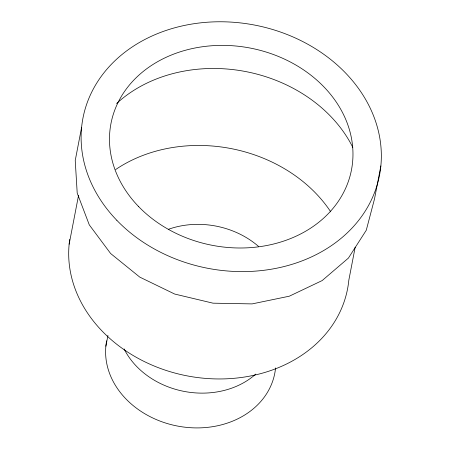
<?xml version="1.0" encoding="UTF-8"?>
<svg xmlns="http://www.w3.org/2000/svg" width="450" height="450" viewBox="0 0 450 450"><rect width="100%" height="100%" fill="white"/><g stroke="black" fill="none" stroke-linecap="round" stroke-linejoin="round"><path stroke-width="0.67" d="M81.591 127.446L75.234 160.476L77.209 193.118L89.286 224.865L110.633 253.519L139.776 277.116L174.701 294.053L213.013 303.176L252.101 303.902L289.316 296.196L322.161 280.575L348.407 258.092L366.266 230.259L374.501 198.956L380.863 165.932M69.137 244.226L78.536 195.418M105.868 346.23L107.944 335.43M355.179 247.196L348.823 280.192A141.126 115.746 10.9 0 1 194.782 377.168A141.126 115.746 10.9 0 1 69.727 239.468M168.643 229.219A79.031 64.817 10.9 0 1 258.486 246.381M115.672 169.521A141.126 115.746 10.9 0 1 330.739 211.843M116.567 103.556A141.126 115.746 10.9 0 1 352.806 147.375M255.729 374.108A79.031 64.817 10.9 0 1 124.11 348.924M275.558 367.937A85.618 70.222 10.9 0 1 180.647 426.606A85.618 70.222 10.9 0 1 106.644 340.858M138.544 206.505A122.468 100.44 10.9 0 0 345.938 187.594A122.468 100.44 10.9 0 0 209.199 45.968A122.468 100.44 10.9 0 0 138.544 206.505M116.854 220.348A151.009 123.851 10.9 0 0 372.623 197.235A151.009 123.851 10.9 0 0 204.199 22.483A151.009 123.851 10.9 0 0 116.854 220.348"/></g></svg>
